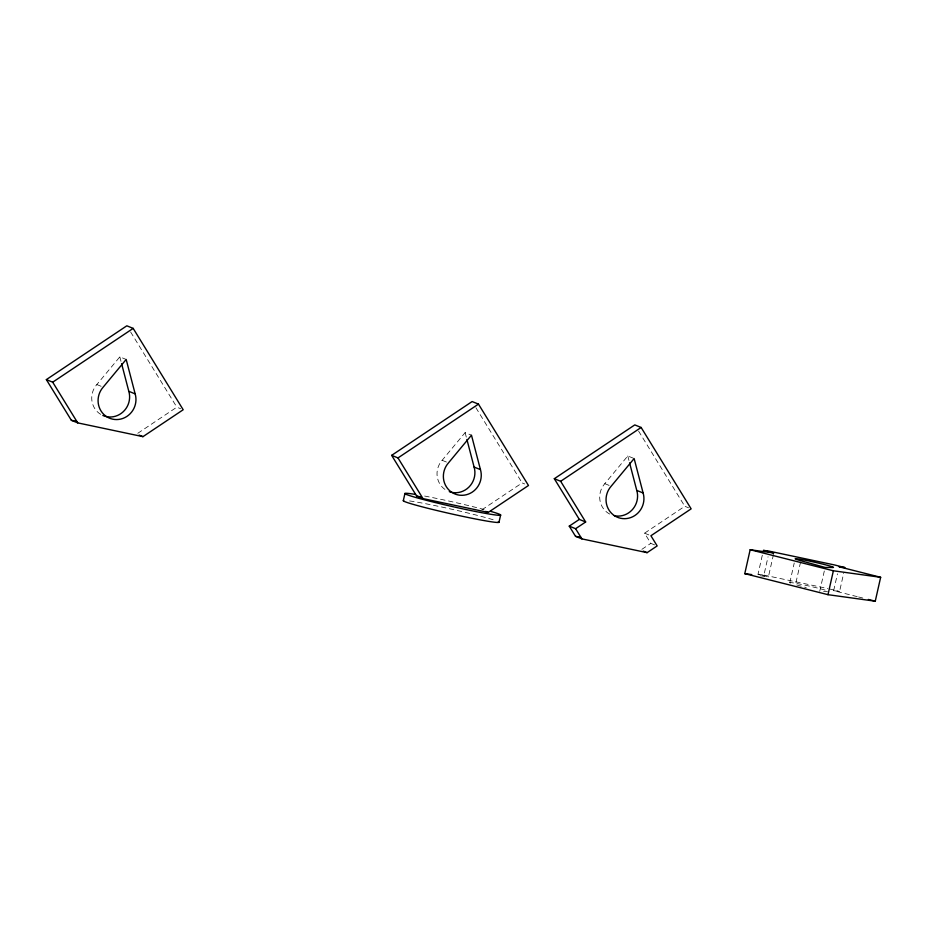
<?xml version="1.0" encoding="UTF-8"?>
<svg xmlns="http://www.w3.org/2000/svg" width="927" height="927" viewBox="0 0 927 927"><rect width="100%" height="100%" fill="white"/><g stroke="black" fill="none" stroke-linecap="round" stroke-linejoin="round"><path stroke-width="0.7" stroke-dasharray="4.63 3.48" d="M773.489 554.404L768.413 576.895L758.019 574.265L763.083 551.774M758.019 574.265L763.929 575.076L768.043 556.803M789.792 582.677L794.23 563.002M800.557 562.133L795.493 584.624L806.258 587.614M819.723 591.345L824.474 570.256M857.232 596.64L833.663 590.673L837.463 573.801M833.663 590.673L839.572 591.484L843.686 573.21M100.661 414.346A19.618 18.841 -68 0 1 96.837 384.566L119.826 356.872L126.176 359.444M444.925 489.41A19.618 18.841 -68 0 1 442.133 460.302L465.122 432.619L471.472 435.18M609.699 514.056A19.618 18.841 -68 0 1 604.81 483.662L627.788 455.968L634.138 458.541M137.787 433.291L176.837 407.173L180.649 408.714M481.889 509.827L522.133 482.921L524.67 483.952M654.624 544.902L650.812 543.361L644.566 533.187L684.798 506.281L688.61 507.822M641.878 549.34L650.812 543.361M823.593 591.356L827.452 591.38M760.07 575.748L768.413 576.895M763.929 575.076L827.788 588.564M829.167 588.854L839.572 591.484M858.622 596.988L862.782 598.042M604.81 483.662L611.16 486.235M644.566 533.187L649.642 535.238M442.133 460.302L448.483 462.874M96.837 384.566L103.198 387.127M638.576 431.067L684.798 506.281M475.91 407.718L522.133 482.921M130.614 331.97L176.837 407.173M627.788 455.968L629.224 461.484M465.122 432.619L466.559 438.123M119.826 356.872L121.263 362.376M790.476 583.083A19.618 0.927 12.7 0 1 803.848 584.914A19.618 0.927 12.7 0 1 827.382 590.87M409.56 500.939A49.05 2.306 12.7 0 1 452.399 509.375A49.05 2.306 12.7 0 1 493.929 520.012M424.636 496.049A49.05 2.306 12.7 0 1 484.079 509.537"/><path stroke-width="1.39" d="M403.326 500.638L404.937 493.477M498.993 522.272L500.603 515.111M744.775 573.639L750.163 549.734L773.802 552.99L763.408 550.36L769.317 551.183L834.555 564.96L844.961 567.591L839.051 566.779L880.65 577.301L875.262 601.194L827.985 594.682L744.775 573.639L751.727 574.589M827.985 594.682L833.373 570.789L880.65 577.301M46.35 379.618L126.825 325.806L133.175 328.378L183.187 409.746L142.955 436.652L77.706 422.874L71.356 420.302L46.35 379.618L52.7 382.191L77.706 422.874M52.7 382.191L133.175 328.378M391.646 455.366L472.121 401.553L478.471 404.114L528.483 485.493L488.239 512.399L423.002 498.622L416.652 496.049L391.646 455.366L397.996 457.926L423.002 498.622M397.996 457.926L478.471 404.114M579.317 519.41L554.311 478.714L634.786 424.902L641.136 427.474L691.148 508.853L650.916 535.748L657.162 545.922L647.104 552.654L581.866 538.877L575.516 536.304L569.259 526.13L579.317 519.41L585.667 521.971L575.609 528.703L569.259 526.13M554.311 478.714L560.661 481.287L641.136 427.474M71.356 420.302L76.906 421.472M416.652 496.049L420.812 496.93M575.516 536.304L581.067 537.475M750.163 549.734L833.373 570.789M868.332 599.445L875.262 601.194M629.584 462.863L636.768 490.418L643.118 492.979A19.618 18.841 -68 0 1 620.673 518.286A19.618 18.841 -68 0 1 611.16 486.235L634.138 458.541L643.118 492.979M466.918 439.502L474.103 467.057L480.453 469.63A19.618 18.841 -68 0 1 458.008 494.925A19.618 18.841 -68 0 1 448.483 462.874L471.472 435.18L480.453 469.63M643.292 551.113L647.104 552.654M485.702 511.368L488.239 512.399M121.622 363.755L128.807 391.31L135.157 393.882A19.618 18.841 -68 0 1 112.712 419.178A19.618 18.841 -68 0 1 103.198 387.127L126.176 359.444L135.157 393.882M139.143 435.111L142.955 436.652M560.661 481.287L585.667 521.971M575.609 528.703L581.866 538.877M498.309 521.658A49.05 2.306 12.7 0 1 452.272 514.079A49.05 2.306 12.7 0 1 403.674 500.487M490.534 511.322A49.05 2.306 12.7 0 1 484.96 513.28A49.05 2.306 12.7 0 1 419.919 498.622A49.05 2.306 12.7 0 1 415.574 494.439M636.768 490.418A19.618 18.841 -68 0 1 614.323 515.713M128.807 391.31A19.618 18.841 -68 0 1 123.164 411.797A19.618 18.841 -68 0 1 102.839 415.481M474.103 467.057A19.618 18.841 -68 0 1 468.911 487.104A19.618 18.841 -68 0 1 449.282 491.681M832.84 567.486L825.111 567.44L800.87 560.731A19.618 0.927 12.7 0 1 809.236 561.02A19.618 0.927 12.7 0 1 832.84 567.486"/></g></svg>
